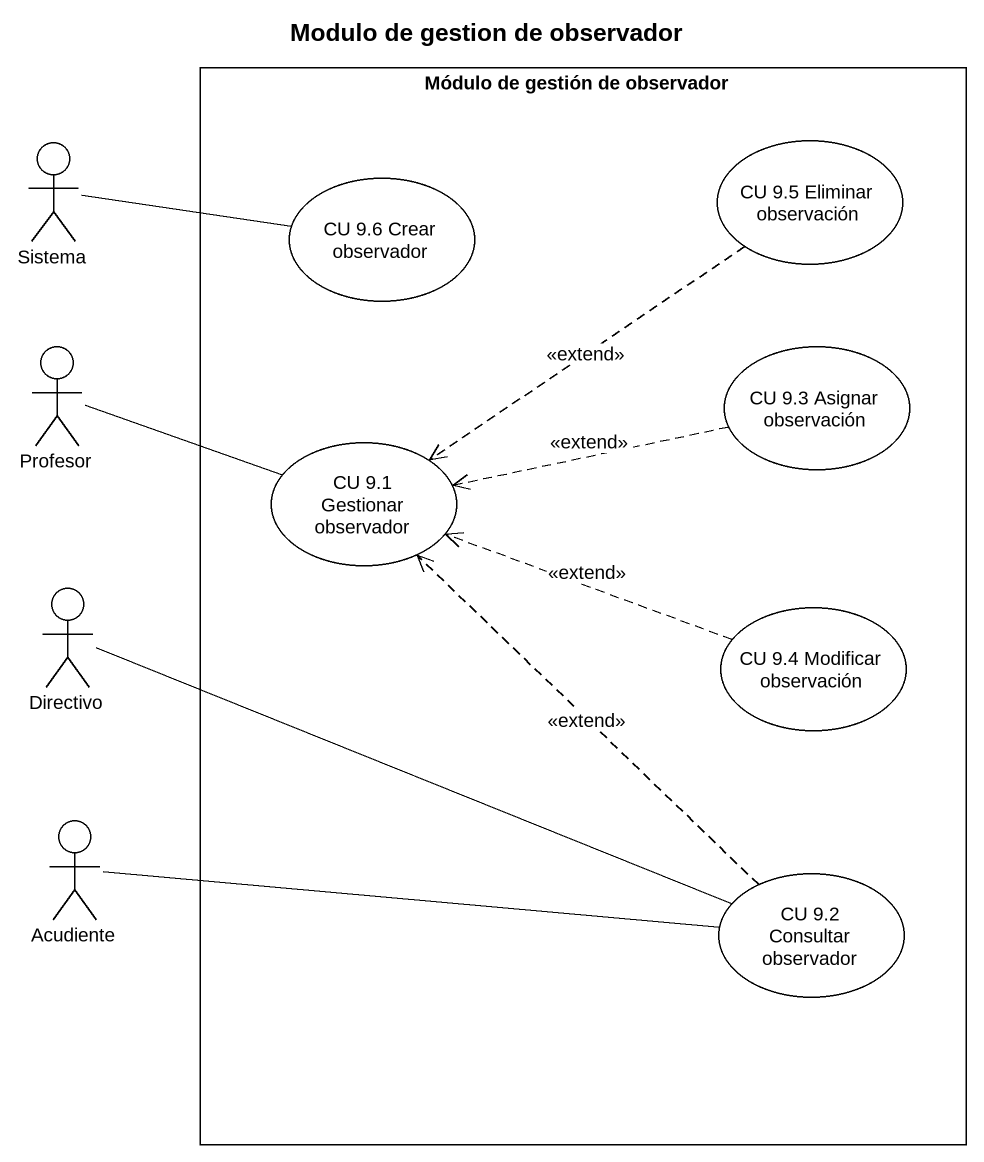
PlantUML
@startuml
title Modulo de gestion de observador
actor Sistema
rectangle "Módulo de gestión de observador" as Módulo_de_gestión_de {
  usecase "CU 9.5 Eliminar observación" as CU_9_5_Eliminar_observación
  usecase "CU 9.6 Crear observador" as CU_9_6_Crear_observador
  usecase "CU 9.3 Asignar observación" as CU_9_3_Asignar_observación
  usecase "CU 9.1 Gestionar observador" as CU_9_1_Gestionar_observador
  usecase "CU 9.4 Modificar observación" as CU_9_4_Modificar_observación
  usecase "CU 9.2 Consultar observador" as CU_9_2_Consultar_observador
}
actor Profesor
actor Directivo
actor Acudiente
Sistema -right- CU_9_6_Crear_observador
CU_9_5_Eliminar_observación ..> CU_9_1_Gestionar_observador : <<extend>>
Profesor -right- CU_9_1_Gestionar_observador
CU_9_3_Asignar_observación .left.> CU_9_1_Gestionar_observador : <<extend>>
Directivo -right- CU_9_2_Consultar_observador
CU_9_4_Modificar_observación .left.> CU_9_1_Gestionar_observador : <<extend>>
Acudiente -right- CU_9_2_Consultar_observador
CU_9_2_Consultar_observador .up.> CU_9_1_Gestionar_observador : <<extend>>
@enduml
